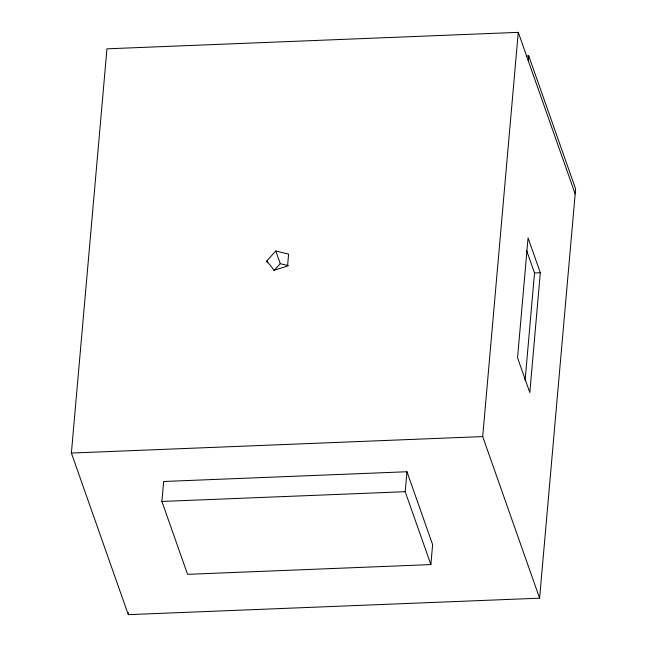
<?xml version="1.0" encoding="UTF-8"?>
<svg xmlns="http://www.w3.org/2000/svg" width="647" height="647" viewBox="0 0 647 647"><rect width="100%" height="100%" fill="white"/><g stroke="black" fill="none" stroke-linecap="round" stroke-linejoin="round"><path stroke-width="0.97" d="M526.747 55.957L528.745 55.877L575.612 188.956L539.606 598.176L128.292 614.65L71.388 453.054L106.957 48.824L518.263 32.35L575.175 193.946M128.292 614.65L128.47 612.652M161.896 501.449L163.651 481.489L406.963 471.744L432.625 544.62L430.87 564.58L187.557 574.326L161.896 501.449L405.208 491.704L430.87 564.58M405.208 491.704L406.963 471.744M539.606 598.176L482.702 436.579L518.263 32.35M528.308 60.867L528.745 55.877M525.073 380.719L534.527 272.969L526.577 250.405M540.318 272.743L529.804 392.575L517.551 357.783L528.065 237.95L540.318 272.743L534.527 272.969M266.815 260.943L275.784 250.987L288.602 254.142L287.551 266.046L274.093 270.244L266.815 260.943L267.454 262.755M273.843 270.778L280.248 263.669L275.784 250.987M71.388 453.054L482.702 436.579M280.248 263.669L288.489 265.691"/></g></svg>
